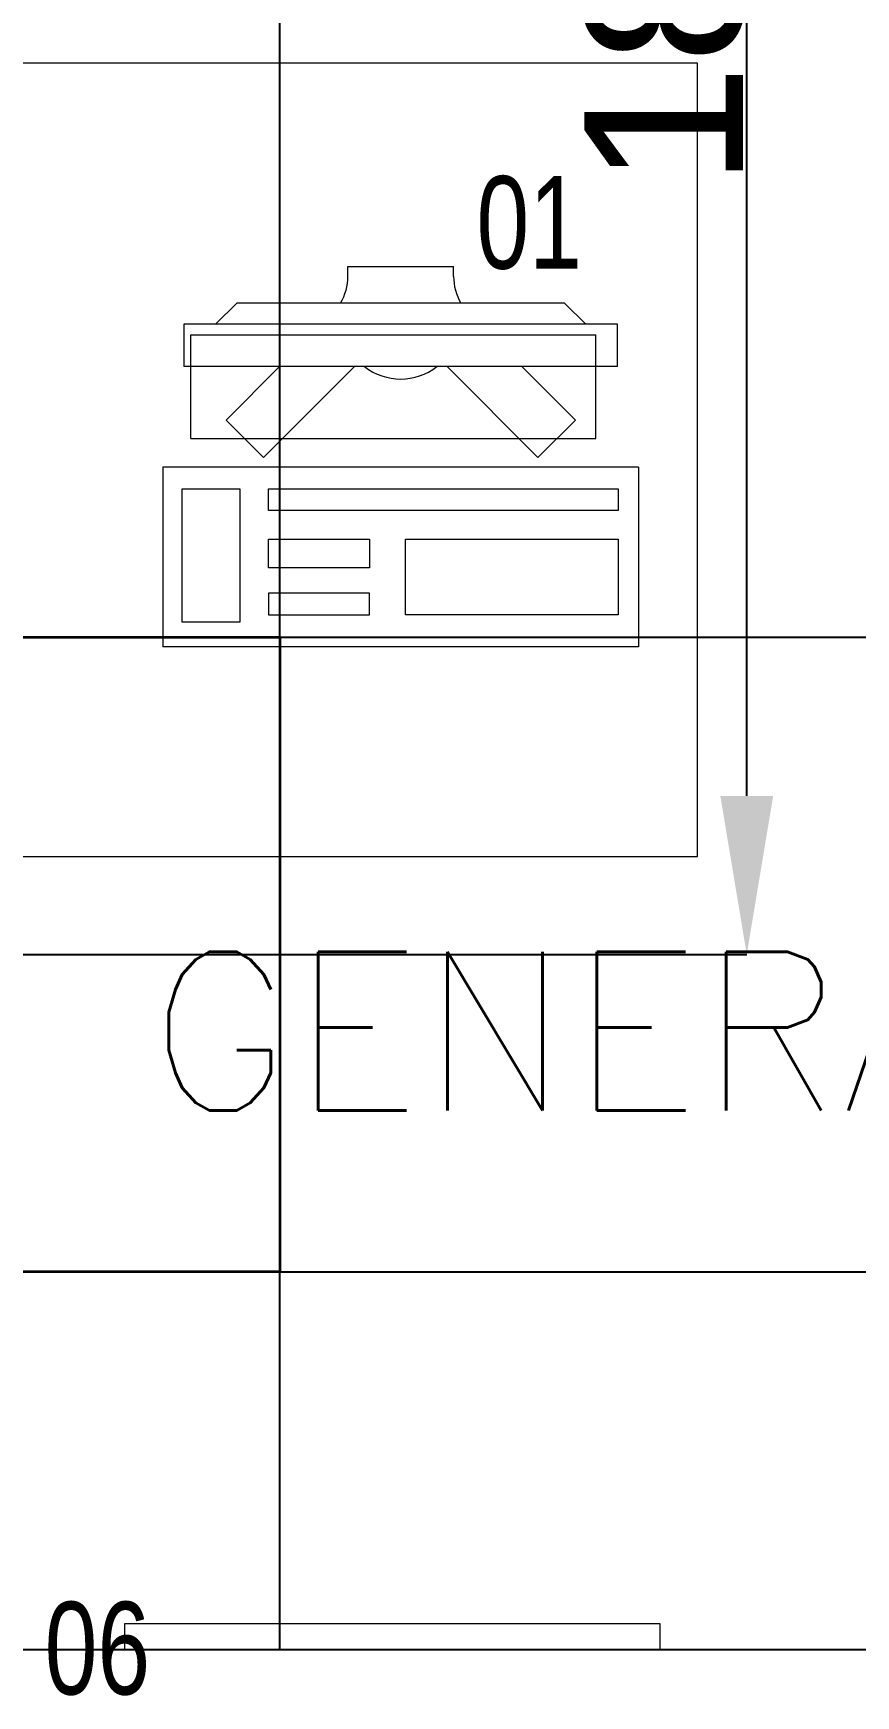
# Model space of a CAD drawing. Header units: inches. Extents: x -12418 to 57169, y -29325 to 19878.
# Drawn here: x 20767 to 21544, y -10001 to -8429 of the extents above; entities that cross this region are included whole.
import ezdxf
from ezdxf.enums import TextEntityAlignment as Align

# ---------------------------------------------------------------- set-up
doc = ezdxf.new("R2010")
doc.units = ezdxf.units.IN
doc.header["$LTSCALE"] = 25
doc.header["$MEASUREMENT"] = 0
doc.header["$PDMODE"] = 3
doc.layers.get('0').update_dxf_attribs({"color": 8})
doc.layers.get('Defpoints').update_dxf_attribs({"color": 8})
for name, color, linetype, lineweight in [('00-Ground Floor$0$72_EGR_BASE_TEXT', 252, 'Continuous', 5), ('00-Ground Floor$0$72_EGR_EQP_TAG', 142, 'Continuous', 5), ('00-Ground Floor$0$LOADING', 253, 'Continuous', 5), ('00-Ground Floor$0$Walls', 251, 'Continuous', 5), ('E-DIM', 6, 'Continuous', 18), ('E-LITE-CIRC-NUMB', 6, 'Continuous', 25), ('E-LITE-CLNG', 150, 'Continuous', 35), ('E-LITE-CTRL', 6, 'Continuous', 25)]:
    doc.layers.add(name, color=color, linetype=linetype, lineweight=lineweight)
doc.layers.add('00-Ground Floor$0$False Ceiling', color=251, linetype='Continuous')
doc.styles.add('00-Ground Floor$0$SIMPLEX', font='SIMPLEX.shx', dxfattribs={"height": 150})
doc.styles.add('00-Ground Floor$0$X3G_ENTITY_257CFD', font='swisscl.ttf', dxfattribs={"height": 200})
doc.styles.add('DC_Simplex', font='SIMPLEX.shx', dxfattribs={"width": 0.7})
doc.styles.get("Standard").update_dxf_attribs({"font": 'arial.ttf'})
doc.dimstyles.get("Standard").update_dxf_attribs({"dimtxt": 150, "dimasz": 150, "dimexe": 0.18, "dimexo": 0.0625, "dimgap": 1, "dimtad": 1, "dimdec": 0, "dimlfac": 0.1, "dimzin": 0, "dimdsep": 46, "dimtxsty": 'Standard', "dimcen": 0.09, "dimclrd": 256, "dimclrt": 7, "dimadec": 0, "dimazin": 0, "dimtfac": 1, "dimtdec": 0, "dimtofl": 0, "dimtmove": 0, "dimatfit": 3, "dimfxl": 1, "dimtolj": 1, "dimtzin": 0, "dimarcsym": 0})

# ---------------------------------------------------------------- blocks, each defined once
blk = doc.blocks.new('00-Ground Floor$0$ITCWLS1-P')
at = {"layer": '00-Ground Floor$0$LOADING'}
for p, q in [((-0.17, 0.45), (-0.17, 0)), ((-0.17, 0.45), (0, 0.45)), ((0, 0.45), (0, 0)), ((-0.2651, 0.43, 0), (-0.3051, 0.43, 0)), ((-0.3051, 0.43, 0), (-0.3051, 0.02, 0)), ((-0.2651, 0.43, 0), (-0.2651, 0.02, 0)), ((-0.1496, 0.4305), (-0.1291, 0.4305)), ((-0.1291, 0.4305), (-0.1291, 0.4089)), ((-0.197, 0.4094), (-0.295, 0.4094)), ((-0.295, 0.0264), (-0.295, 0.4094)), ((-0.197, 0.0264), (-0.197, 0.4094)), ((-0.3251, 0.38, 0), (-0.3051, 0.4, 0)), ((-0.3251, 0.38, 0), (-0.3251, 0.07, 0)), ((-0.3503, 0.275), (-0.3596, 0.275)), ((-0.3596, 0.175), (-0.3596, 0.275)), ((-0.3503, 0.175), (-0.3596, 0.175)), ((-0.3251, 0.07, 0), (-0.3051, 0.05, 0)), ((-0.3051, 0.02, 0), (-0.2651, 0.02, 0)), ((-0.197, 0.0264), (-0.295, 0.0264)), ((-0.17, 0), (0, 0))]:
    blk.add_line(p, q, dxfattribs=at)
at = {"layer": '00-Ground Floor$0$LOADING', "extrusion": (2.48281e-10, 3.18408e-10, -1)}
for p, q in [((-0.2651, 0.3395), (-0.2144, 0.3902)), ((-0.1791, 0.3548), (-0.2144, 0.3902)), ((-0.2651, 0.2688), (-0.1791, 0.3548))]:
    blk.add_line(p, q, dxfattribs=at)
at = {"layer": '00-Ground Floor$0$LOADING', "extrusion": (2.48281e-10, -3.18408e-10, -1)}
for p, q in [((-0.2651, 0.1812), (-0.1791, 0.0952)), ((-0.2651, 0.1105), (-0.2144, 0.0598)), ((-0.1791, 0.0952), (-0.2144, 0.0598))]:
    blk.add_line(p, q, dxfattribs=at)
at = {"layer": '00-Ground Floor$0$LOADING'}
for points in [[(-0.1291, 0.4089), (-0.1291, 0.1), (-0.1496, 0.1), (-0.1496, 0.4305)], [(-0.1496, 0.1), (-0.1496, 0.1), (-0.1496, 0.1), (-0.1496, 0.1), (-0.1496, 0.1), (-0.1496, 0.1), (-0.1496, 0.1), (-0.1496, 0.1), (-0.1496, 0.1)], [(-0.1496, 0.1), (-0.1496, 0.1), (-0.1496, 0.1), (-0.1496, 0.1), (-0.1496, 0.1), (-0.1496, 0.1), (-0.1496, 0.1), (-0.1496, 0.1), (-0.1496, 0.1), (-0.1496, 0.1), (-0.1496, 0.1), (-0.1496, 0.1), (-0.1496, 0.1), (-0.1496, 0.1), (-0.1496, 0.1), (-0.1496, 0.1), (-0.1496, 0.1), (-0.1496, 0.1)], [(-0.1496, 0.1), (-0.1496, 0.1), (-0.1496, 0.1), (-0.1496, 0.1), (-0.1496, 0.1), (-0.1496, 0.1), (-0.1496, 0.1), (-0.1496, 0.1), (-0.1496, 0.1), (-0.1496, 0.1)], [(-0.1496, 0.1), (-0.1496, 0.1), (-0.1496, 0.1), (-0.1496, 0.1), (-0.1496, 0.1), (-0.1496, 0.1), (-0.1496, 0.1)], [(-0.1496, 0.1), (-0.1496, 0.1), (-0.1496, 0.1), (-0.1496, 0.1), (-0.1496, 0.1), (-0.1496, 0.1), (-0.1496, 0.1), (-0.1496, 0.1), (-0.1496, 0.1), (-0.1496, 0.1)], [(-0.1496, 0.1), (-0.1496, 0.1), (-0.1496, 0.1), (-0.1496, 0.1), (-0.1496, 0.1), (-0.1496, 0.1), (-0.1496, 0.1), (-0.1496, 0.1), (-0.1496, 0.1), (-0.1496, 0.1), (-0.1496, 0.1), (-0.1496, 0.1), (-0.1496, 0.1), (-0.1496, 0.1), (-0.1496, 0.1)], [(-0.1496, 0.1), (-0.1496, 0.1), (-0.1496, 0.1), (-0.1496, 0.1), (-0.1496, 0.1), (-0.1496, 0.1), (-0.1496, 0.1), (-0.1496, 0.1), (-0.1496, 0.1), (-0.1496, 0.1)], [(-0.1496, 0.1), (-0.1496, 0.1), (-0.1496, 0.1), (-0.1496, 0.1), (-0.1496, 0.1), (-0.1496, 0.1), (-0.1496, 0.1), (-0.1496, 0.1), (-0.1496, 0.1), (-0.1496, 0.1)], [(-0.1496, 0.1), (-0.1496, 0.1), (-0.1496, 0.1), (-0.1496, 0.1), (-0.1496, 0.1), (-0.1496, 0.1), (-0.1496, 0.1), (-0.1496, 0.1), (-0.1496, 0.1), (-0.1496, 0.1), (-0.1496, 0.1), (-0.1496, 0.1), (-0.1496, 0.1), (-0.1496, 0.1), (-0.1496, 0.1), (-0.1496, 0.1), (-0.1496, 0.1), (-0.1496, 0.1), (-0.1496, 0.1), (-0.1496, 0.1), (-0.1496, 0.1), (-0.1496, 0.1), (-0.1496, 0.1), (-0.1496, 0.1), (-0.1496, 0.1), (-0.1496, 0.1), (-0.1496, 0.1), (-0.1496, 0.1), (-0.1496, 0.1), (-0.1496, 0.1), (-0.1496, 0.1), (-0.1496, 0.1), (-0.1496, 0.1), (-0.1496, 0.1), (-0.1496, 0.1), (-0.1496, 0.1), (-0.1496, 0.1), (-0.1496, 0.1), (-0.1496, 0.1), (-0.1496, 0.1), (-0.1496, 0.1), (-0.1496, 0.1), (-0.1496, 0.1), (-0.1496, 0.1), (-0.1496, 0.1), (-0.1496, 0.1), (-0.1496, 0.1), (-0.1496, 0.1), (-0.1496, 0.1), (-0.1496, 0.1), (-0.1496, 0.1), (-0.1496, 0.1), (-0.1496, 0.1), (-0.1496, 0.1)], [(-0.1496, 0.1), (-0.1496, 0.1), (-0.1496, 0.1), (-0.1496, 0.1), (-0.1496, 0.1), (-0.1496, 0.1), (-0.1496, 0.1), (-0.1496, 0.1), (-0.1496, 0.1), (-0.1496, 0.1), (-0.1496, 0.1), (-0.1496, 0.1), (-0.1496, 0.1), (-0.1496, 0.1), (-0.1496, 0.1), (-0.1496, 0.1), (-0.1496, 0.1), (-0.1496, 0.1), (-0.1496, 0.1), (-0.1496, 0.1), (-0.1496, 0.1), (-0.1496, 0.1), (-0.1496, 0.1), (-0.1496, 0.1), (-0.1496, 0.1), (-0.1496, 0.1), (-0.1496, 0.1), (-0.1496, 0.1), (-0.1496, 0.1), (-0.1496, 0.1), (-0.1496, 0.1), (-0.1496, 0.1), (-0.1496, 0.1), (-0.1496, 0.1), (-0.1496, 0.1), (-0.1496, 0.1), (-0.1496, 0.1), (-0.1496, 0.1), (-0.1496, 0.1), (-0.1496, 0.1), (-0.1496, 0.1), (-0.1496, 0.1), (-0.1496, 0.1), (-0.1496, 0.1), (-0.1496, 0.1), (-0.1496, 0.1), (-0.1496, 0.1), (-0.1496, 0.1), (-0.1496, 0.1), (-0.1496, 0.1), (-0.1496, 0.1), (-0.1496, 0.1), (-0.1496, 0.1), (-0.1496, 0.1), (-0.1496, 0.1), (-0.1496, 0.1), (-0.1496, 0.1), (-0.1496, 0.1), (-0.1496, 0.1), (-0.1496, 0.1), (-0.1496, 0.1), (-0.1496, 0.1), (-0.1496, 0.1), (-0.1496, 0.1), (-0.1496, 0.1), (-0.1496, 0.1), (-0.1496, 0.1), (-0.1496, 0.1), (-0.1496, 0.1), (-0.1496, 0.1), (-0.1496, 0.1), (-0.1496, 0.1), (-0.1496, 0.1), (-0.1496, 0.1), (-0.1496, 0.1), (-0.1496, 0.1), (-0.1496, 0.1), (-0.1496, 0.1), (-0.1496, 0.1), (-0.1496, 0.1), (-0.1496, 0.1), (-0.1496, 0.1), (-0.1496, 0.1), (-0.1496, 0.1), (-0.1496, 0.1), (-0.1496, 0.1), (-0.1496, 0.1), (-0.1496, 0.1), (-0.1496, 0.1)], [(-0.1496, 0.1), (-0.1496, 0.1), (-0.1496, 0.1), (-0.1496, 0.1), (-0.1496, 0.1), (-0.1496, 0.1), (-0.1496, 0.1), (-0.1496, 0.1), (-0.1496, 0.1), (-0.1496, 0.1), (-0.1496, 0.1), (-0.1496, 0.1)], [(-0.1496, 0.1), (-0.1496, 0.1), (-0.1496, 0.1), (-0.1496, 0.1), (-0.1496, 0.1), (-0.1496, 0.1), (-0.1496, 0.1)], [(-0.1496, 0.1), (-0.1496, 0.1), (-0.1496, 0.1), (-0.1496, 0.1), (-0.1496, 0.1), (-0.1496, 0.1), (-0.1496, 0.1), (-0.1496, 0.1), (-0.1496, 0.1), (-0.1496, 0.1), (-0.1496, 0.1), (-0.1496, 0.1), (-0.1496, 0.1), (-0.1496, 0.1), (-0.1496, 0.1), (-0.1496, 0.1), (-0.1496, 0.1)], [(-0.1496, 0.1), (-0.1496, 0.1), (-0.1496, 0.1), (-0.1496, 0.1), (-0.1496, 0.1), (-0.1496, 0.1), (-0.1496, 0.1), (-0.1496, 0.1), (-0.1496, 0.1), (-0.1496, 0.1), (-0.1496, 0.1), (-0.1496, 0.1), (-0.1496, 0.1), (-0.1496, 0.1), (-0.1496, 0.1), (-0.1496, 0.1), (-0.1496, 0.1), (-0.1496, 0.1), (-0.1496, 0.1), (-0.1496, 0.1), (-0.1496, 0.1), (-0.1496, 0.1), (-0.1496, 0.1), (-0.1496, 0.1), (-0.1496, 0.1), (-0.1496, 0.1), (-0.1496, 0.1), (-0.1496, 0.1), (-0.1496, 0.1), (-0.1496, 0.1), (-0.1496, 0.1), (-0.1496, 0.1), (-0.1496, 0.1), (-0.1496, 0.1), (-0.1496, 0.1), (-0.1496, 0.1), (-0.1496, 0.1), (-0.1496, 0.1), (-0.1496, 0.1), (-0.1496, 0.1), (-0.1496, 0.1), (-0.1496, 0.1), (-0.1496, 0.1), (-0.1496, 0.1), (-0.1496, 0.1), (-0.1496, 0.1), (-0.1496, 0.1), (-0.1496, 0.1), (-0.1496, 0.1), (-0.1496, 0.1), (-0.1496, 0.1), (-0.1496, 0.1), (-0.1496, 0.1), (-0.1496, 0.1), (-0.1496, 0.1), (-0.1496, 0.1), (-0.1496, 0.1), (-0.1496, 0.1), (-0.1496, 0.1), (-0.1496, 0.1), (-0.1496, 0.1), (-0.1496, 0.1), (-0.1496, 0.1), (-0.1496, 0.1), (-0.1496, 0.1), (-0.1496, 0.1), (-0.1496, 0.1), (-0.1496, 0.1), (-0.1496, 0.1), (-0.1496, 0.1), (-0.1496, 0.1), (-0.1496, 0.1), (-0.1496, 0.1), (-0.1496, 0.1), (-0.1496, 0.1), (-0.1496, 0.1), (-0.1496, 0.1), (-0.1496, 0.1), (-0.1496, 0.1), (-0.1496, 0.1), (-0.1496, 0.1), (-0.1496, 0.1), (-0.1496, 0.1), (-0.1496, 0.1), (-0.1496, 0.1), (-0.1496, 0.1), (-0.1496, 0.1), (-0.1496, 0.1), (-0.1496, 0.1), (-0.1496, 0.1), (-0.1496, 0.1), (-0.1496, 0.1), (-0.1496, 0.1), (-0.1496, 0.1), (-0.1496, 0.1), (-0.1496, 0.1), (-0.1496, 0.1), (-0.1496, 0.1), (-0.1496, 0.1), (-0.1496, 0.1), (-0.1496, 0.1), (-0.1496, 0.1), (-0.1496, 0.1), (-0.1496, 0.1), (-0.1496, 0.1), (-0.1496, 0.1), (-0.1496, 0.1), (-0.1496, 0.1), (-0.1496, 0.1), (-0.1496, 0.1), (-0.1496, 0.1)], [(-0.1496, 0.1), (-0.1496, 0.1), (-0.1496, 0.1), (-0.1496, 0.1), (-0.1496, 0.1), (-0.1496, 0.1), (-0.1496, 0.1), (-0.1496, 0.1)]]:
    blk.add_lwpolyline(points, dxfattribs=at)
for points in [[(-0.1019, 0.4305), (-0.0304, 0.4305), (-0.0304, 0.2294), (-0.1019, 0.2294)], [(-0.1019, 0.1954), (-0.0747, 0.1954), (-0.0747, 0.1), (-0.1019, 0.1)], [(-0.0304, 0.1954), (-0.0508, 0.1954), (-0.0508, 0.1), (-0.0304, 0.1)], [(-0.1496, 0.1), (-0.1496, 0.1), (-0.1496, 0.1), (-0.1496, 0.1), (-0.1496, 0.1), (-0.1496, 0.1), (-0.1496, 0.1), (-0.1496, 0.1), (-0.1496, 0.1), (-0.1496, 0.1), (-0.1496, 0.1), (-0.1496, 0.1), (-0.1496, 0.1), (-0.1496, 0.1), (-0.1496, 0.1), (-0.1496, 0.1), (-0.1496, 0.1), (-0.1496, 0.1), (-0.1496, 0.1), (-0.1496, 0.1), (-0.1496, 0.1), (-0.1496, 0.1), (-0.1496, 0.1), (-0.1496, 0.1), (-0.1496, 0.1), (-0.1496, 0.1), (-0.1496, 0.1), (-0.1496, 0.1), (-0.1496, 0.1), (-0.1496, 0.1), (-0.1496, 0.1), (-0.1496, 0.1), (-0.1496, 0.1), (-0.1496, 0.1), (-0.1496, 0.1), (-0.1496, 0.1), (-0.1496, 0.1), (-0.1496, 0.1), (-0.1496, 0.1), (-0.1496, 0.1), (-0.1496, 0.1), (-0.1496, 0.1), (-0.1496, 0.1), (-0.1496, 0.1), (-0.1496, 0.1), (-0.1496, 0.1), (-0.1496, 0.1), (-0.1496, 0.1), (-0.1496, 0.1), (-0.1496, 0.1), (-0.1496, 0.1), (-0.1496, 0.1), (-0.1496, 0.1), (-0.1496, 0.1), (-0.1496, 0.1), (-0.1496, 0.1), (-0.1496, 0.1), (-0.1496, 0.1), (-0.1496, 0.1), (-0.1496, 0.1), (-0.1496, 0.1), (-0.1496, 0.1), (-0.1496, 0.1), (-0.1496, 0.1), (-0.1496, 0.1), (-0.1496, 0.1), (-0.1496, 0.1), (-0.1496, 0.1), (-0.1496, 0.1), (-0.1496, 0.1), (-0.1496, 0.1), (-0.1496, 0.1), (-0.1496, 0.1), (-0.1496, 0.1), (-0.1496, 0.1), (-0.1496, 0.1), (-0.1496, 0.1), (-0.1496, 0.1), (-0.1496, 0.1), (-0.1496, 0.1), (-0.1496, 0.1), (-0.1496, 0.1), (-0.1496, 0.1), (-0.1496, 0.1), (-0.1496, 0.1), (-0.1496, 0.1), (-0.1496, 0.1), (-0.1496, 0.1), (-0.1496, 0.1), (-0.1496, 0.1), (-0.1496, 0.1), (-0.1496, 0.1), (-0.1496, 0.1), (-0.1496, 0.1), (-0.1496, 0.1), (-0.1496, 0.1), (-0.1496, 0.1), (-0.1496, 0.1), (-0.1496, 0.1), (-0.1496, 0.1), (-0.1496, 0.1), (-0.1496, 0.1), (-0.1496, 0.1), (-0.1496, 0.1), (-0.1496, 0.1), (-0.1496, 0.1), (-0.1496, 0.1), (-0.1496, 0.1), (-0.1496, 0.1), (-0.1496, 0.1), (-0.1496, 0.1), (-0.1496, 0.1), (-0.1496, 0.1), (-0.1496, 0.1), (-0.1496, 0.1), (-0.1496, 0.1), (-0.1496, 0.1), (-0.1496, 0.1), (-0.1496, 0.1), (-0.1496, 0.1), (-0.1496, 0.1), (-0.1496, 0.1), (-0.1496, 0.1), (-0.1496, 0.1), (-0.1496, 0.1), (-0.1496, 0.1), (-0.1496, 0.1), (-0.1496, 0.1), (-0.1496, 0.1), (-0.1496, 0.1), (-0.1496, 0.1), (-0.1496, 0.1), (-0.1496, 0.1), (-0.1496, 0.1), (-0.1496, 0.1), (-0.1496, 0.1), (-0.1496, 0.1), (-0.1496, 0.1), (-0.1496, 0.1), (-0.1496, 0.1), (-0.1496, 0.1), (-0.1496, 0.1), (-0.1496, 0.1), (-0.1496, 0.1), (-0.1496, 0.1), (-0.1496, 0.1), (-0.1496, 0.1), (-0.1496, 0.1), (-0.1496, 0.1), (-0.1496, 0.1), (-0.1496, 0.1), (-0.1496, 0.1), (-0.1496, 0.1), (-0.1496, 0.1), (-0.1496, 0.1), (-0.1496, 0.1), (-0.1496, 0.1), (-0.1496, 0.1), (-0.1496, 0.1), (-0.1496, 0.1), (-0.1496, 0.1), (-0.1496, 0.1), (-0.1496, 0.1), (-0.1496, 0.1), (-0.1496, 0.1), (-0.1496, 0.1), (-0.1496, 0.1), (-0.1496, 0.1), (-0.1496, 0.1), (-0.1496, 0.1), (-0.1496, 0.1), (-0.1496, 0.1), (-0.1496, 0.1), (-0.1496, 0.1), (-0.1496, 0.1), (-0.1496, 0.1), (-0.1496, 0.1), (-0.1496, 0.1), (-0.1496, 0.1), (-0.1496, 0.1), (-0.1496, 0.1), (-0.1496, 0.1), (-0.1496, 0.1), (-0.1496, 0.1), (-0.1496, 0.1), (-0.1496, 0.1), (-0.1496, 0.1), (-0.1496, 0.1), (-0.1496, 0.1), (-0.1496, 0.1), (-0.1496, 0.1), (-0.1496, 0.1), (-0.1496, 0.1), (-0.1496, 0.1), (-0.1496, 0.1), (-0.1496, 0.1), (-0.1496, 0.1), (-0.1496, 0.1), (-0.1496, 0.1), (-0.1496, 0.1), (-0.1496, 0.1), (-0.1496, 0.1), (-0.1496, 0.1), (-0.1496, 0.1), (-0.1496, 0.1), (-0.1496, 0.1), (-0.1496, 0.1), (-0.1496, 0.1), (-0.1496, 0.1), (-0.1496, 0.1), (-0.1496, 0.1), (-0.1496, 0.1), (-0.1496, 0.1), (-0.1496, 0.1), (-0.1496, 0.1), (-0.1496, 0.1), (-0.1496, 0.1), (-0.1496, 0.1), (-0.1496, 0.1), (-0.1496, 0.1), (-0.1496, 0.1), (-0.1496, 0.1), (-0.1496, 0.1), (-0.1496, 0.1), (-0.1496, 0.1), (-0.1496, 0.1), (-0.1496, 0.1), (-0.1496, 0.1), (-0.1496, 0.1), (-0.1496, 0.1), (-0.1496, 0.1), (-0.1496, 0.1), (-0.1496, 0.1), (-0.1496, 0.1), (-0.1496, 0.1), (-0.1496, 0.1), (-0.1496, 0.1), (-0.1496, 0.1), (-0.1496, 0.1), (-0.1496, 0.1), (-0.1496, 0.1), (-0.1496, 0.1), (-0.1496, 0.1), (-0.1496, 0.1), (-0.1496, 0.1), (-0.1496, 0.1), (-0.1496, 0.1), (-0.1496, 0.1), (-0.1496, 0.1), (-0.1496, 0.1), (-0.1496, 0.1), (-0.1496, 0.1), (-0.1496, 0.1), (-0.1496, 0.1), (-0.1496, 0.1), (-0.1496, 0.1), (-0.1496, 0.1), (-0.1496, 0.1), (-0.1496, 0.1), (-0.1496, 0.1), (-0.1496, 0.1), (-0.1496, 0.1), (-0.1496, 0.1), (-0.1496, 0.1), (-0.1496, 0.1), (-0.1496, 0.1), (-0.1496, 0.1), (-0.1496, 0.1), (-0.1496, 0.1), (-0.1496, 0.1), (-0.1496, 0.1), (-0.1496, 0.1), (-0.1496, 0.1), (-0.1496, 0.1), (-0.1496, 0.1), (-0.1496, 0.1), (-0.1496, 0.1)], [(-0.1496, 0.1), (-0.1496, 0.1), (-0.1496, 0.1), (-0.1496, 0.1), (-0.1496, 0.1), (-0.1496, 0.1), (-0.1496, 0.1), (-0.1496, 0.1), (-0.1496, 0.1), (-0.1496, 0.1), (-0.1496, 0.1), (-0.1496, 0.1), (-0.1496, 0.1), (-0.1496, 0.1), (-0.1496, 0.1), (-0.1496, 0.1), (-0.1496, 0.1), (-0.1496, 0.1), (-0.1496, 0.1), (-0.1496, 0.1), (-0.1496, 0.1), (-0.1496, 0.1), (-0.1496, 0.1), (-0.1496, 0.1), (-0.1496, 0.1), (-0.1496, 0.1), (-0.1496, 0.1), (-0.1496, 0.1), (-0.1496, 0.1), (-0.1496, 0.1), (-0.1496, 0.1), (-0.1496, 0.1), (-0.1496, 0.1), (-0.1496, 0.1), (-0.1496, 0.1), (-0.1496, 0.1), (-0.1496, 0.1), (-0.1496, 0.1), (-0.1496, 0.1), (-0.1496, 0.1), (-0.1496, 0.1), (-0.1496, 0.1), (-0.1496, 0.1), (-0.1496, 0.1), (-0.1496, 0.1), (-0.1496, 0.1), (-0.1496, 0.1), (-0.1496, 0.1), (-0.1496, 0.1), (-0.1496, 0.1), (-0.1496, 0.1), (-0.1496, 0.1), (-0.1496, 0.1), (-0.1496, 0.1), (-0.1496, 0.1), (-0.1496, 0.1), (-0.1496, 0.1), (-0.1496, 0.1), (-0.1496, 0.1), (-0.1496, 0.1), (-0.1496, 0.1), (-0.1496, 0.1), (-0.1496, 0.1), (-0.1496, 0.1), (-0.1496, 0.1), (-0.1496, 0.1), (-0.1496, 0.1), (-0.1496, 0.1), (-0.1496, 0.1), (-0.1496, 0.1), (-0.1496, 0.1), (-0.1496, 0.1), (-0.1496, 0.1), (-0.1496, 0.1), (-0.1496, 0.1), (-0.1496, 0.1), (-0.1496, 0.1), (-0.1496, 0.1), (-0.1496, 0.1), (-0.1496, 0.1), (-0.1496, 0.1), (-0.1496, 0.1), (-0.1496, 0.1), (-0.1496, 0.1), (-0.1496, 0.1), (-0.1496, 0.1), (-0.1496, 0.1), (-0.1496, 0.1), (-0.1496, 0.1), (-0.1496, 0.1), (-0.1496, 0.1), (-0.1496, 0.1), (-0.1496, 0.1), (-0.1496, 0.1), (-0.1496, 0.1), (-0.1496, 0.1), (-0.1496, 0.1), (-0.1496, 0.1), (-0.1496, 0.1), (-0.1496, 0.1), (-0.1496, 0.1), (-0.1496, 0.1), (-0.1496, 0.1), (-0.1496, 0.1), (-0.1496, 0.1), (-0.1496, 0.1), (-0.1496, 0.1), (-0.1496, 0.1), (-0.1496, 0.1), (-0.1496, 0.1), (-0.1496, 0.1), (-0.1496, 0.1), (-0.1496, 0.1), (-0.1496, 0.1), (-0.1496, 0.1), (-0.1496, 0.1), (-0.1496, 0.1), (-0.1496, 0.1), (-0.1496, 0.1), (-0.1496, 0.1), (-0.1496, 0.1), (-0.1496, 0.1), (-0.1496, 0.1), (-0.1496, 0.1), (-0.1496, 0.1), (-0.1496, 0.1), (-0.1496, 0.1), (-0.1496, 0.1), (-0.1496, 0.1), (-0.1496, 0.1), (-0.1496, 0.1), (-0.1496, 0.1), (-0.1496, 0.1), (-0.1496, 0.1), (-0.1496, 0.1), (-0.1496, 0.1), (-0.1496, 0.1), (-0.1496, 0.1), (-0.1496, 0.1), (-0.1496, 0.1), (-0.1496, 0.1), (-0.1496, 0.1), (-0.1496, 0.1), (-0.1496, 0.1), (-0.1496, 0.1), (-0.1496, 0.1), (-0.1496, 0.1), (-0.1496, 0.1), (-0.1496, 0.1), (-0.1496, 0.1), (-0.1496, 0.1), (-0.1496, 0.1), (-0.1496, 0.1), (-0.1496, 0.1), (-0.1496, 0.1), (-0.1496, 0.1), (-0.1496, 0.1), (-0.1496, 0.1), (-0.1496, 0.1), (-0.1496, 0.1), (-0.1496, 0.1), (-0.1496, 0.1), (-0.1496, 0.1), (-0.1496, 0.1), (-0.1496, 0.1), (-0.1496, 0.1), (-0.1496, 0.1), (-0.1496, 0.1), (-0.1496, 0.1), (-0.1496, 0.1), (-0.1496, 0.1), (-0.1496, 0.1), (-0.1496, 0.1), (-0.1496, 0.1), (-0.1496, 0.1), (-0.1496, 0.1), (-0.1496, 0.1), (-0.1496, 0.1), (-0.1496, 0.1), (-0.1496, 0.1), (-0.1496, 0.1), (-0.1496, 0.1), (-0.1496, 0.1), (-0.1496, 0.1), (-0.1496, 0.1), (-0.1496, 0.1), (-0.1496, 0.1), (-0.1496, 0.1), (-0.1496, 0.1), (-0.1496, 0.1), (-0.1496, 0.1), (-0.1496, 0.1), (-0.1496, 0.1), (-0.1496, 0.1), (-0.1496, 0.1), (-0.1496, 0.1), (-0.1496, 0.1), (-0.1496, 0.1), (-0.1496, 0.1), (-0.1496, 0.1), (-0.1496, 0.1), (-0.1496, 0.1), (-0.1496, 0.1), (-0.1496, 0.1), (-0.1496, 0.1), (-0.1496, 0.1), (-0.1496, 0.1), (-0.1496, 0.1), (-0.1496, 0.1), (-0.1496, 0.1), (-0.1496, 0.1), (-0.1496, 0.1), (-0.1496, 0.1), (-0.1496, 0.1)], [(-0.1496, 0.1), (-0.1496, 0.1), (-0.1496, 0.1), (-0.1496, 0.1), (-0.1496, 0.1), (-0.1496, 0.1), (-0.1496, 0.1), (-0.1496, 0.1), (-0.1496, 0.1), (-0.1496, 0.1), (-0.1496, 0.1), (-0.1496, 0.1), (-0.1496, 0.1), (-0.1496, 0.1), (-0.1496, 0.1), (-0.1496, 0.1), (-0.1496, 0.1), (-0.1496, 0.1), (-0.1496, 0.1), (-0.1496, 0.1), (-0.1496, 0.1), (-0.1496, 0.1), (-0.1496, 0.1), (-0.1496, 0.1), (-0.1496, 0.1), (-0.1496, 0.1), (-0.1496, 0.1), (-0.1496, 0.1), (-0.1496, 0.1), (-0.1496, 0.1), (-0.1496, 0.1), (-0.1496, 0.1), (-0.1496, 0.1), (-0.1496, 0.1), (-0.1496, 0.1), (-0.1496, 0.1), (-0.1496, 0.1), (-0.1496, 0.1), (-0.1496, 0.1), (-0.1496, 0.1), (-0.1496, 0.1), (-0.1496, 0.1), (-0.1496, 0.1), (-0.1496, 0.1), (-0.1496, 0.1), (-0.1496, 0.1), (-0.1496, 0.1), (-0.1496, 0.1), (-0.1496, 0.1), (-0.1496, 0.1), (-0.1496, 0.1), (-0.1496, 0.1), (-0.1496, 0.1), (-0.1496, 0.1), (-0.1496, 0.1), (-0.1496, 0.1), (-0.1496, 0.1), (-0.1496, 0.1), (-0.1496, 0.1), (-0.1496, 0.1), (-0.1496, 0.1), (-0.1496, 0.1), (-0.1496, 0.1), (-0.1496, 0.1), (-0.1496, 0.1), (-0.1496, 0.1), (-0.1496, 0.1), (-0.1496, 0.1), (-0.1496, 0.1), (-0.1496, 0.1), (-0.1496, 0.1), (-0.1496, 0.1), (-0.1496, 0.1), (-0.1496, 0.1), (-0.1496, 0.1), (-0.1496, 0.1), (-0.1496, 0.1), (-0.1496, 0.1), (-0.1496, 0.1), (-0.1496, 0.1), (-0.1496, 0.1), (-0.1496, 0.1), (-0.1496, 0.1), (-0.1496, 0.1), (-0.1496, 0.1), (-0.1496, 0.1), (-0.1496, 0.1), (-0.1496, 0.1), (-0.1496, 0.1), (-0.1496, 0.1), (-0.1496, 0.1), (-0.1496, 0.1), (-0.1496, 0.1), (-0.1496, 0.1), (-0.1496, 0.1), (-0.1496, 0.1), (-0.1496, 0.1), (-0.1496, 0.1), (-0.1496, 0.1), (-0.1496, 0.1), (-0.1496, 0.1), (-0.1496, 0.1), (-0.1496, 0.1), (-0.1496, 0.1), (-0.1496, 0.1), (-0.1496, 0.1), (-0.1496, 0.1), (-0.1496, 0.1), (-0.1496, 0.1), (-0.1496, 0.1), (-0.1496, 0.1), (-0.1496, 0.1), (-0.1496, 0.1), (-0.1496, 0.1), (-0.1496, 0.1), (-0.1496, 0.1), (-0.1496, 0.1), (-0.1496, 0.1), (-0.1496, 0.1), (-0.1496, 0.1), (-0.1496, 0.1), (-0.1496, 0.1), (-0.1496, 0.1), (-0.1496, 0.1), (-0.1496, 0.1), (-0.1496, 0.1), (-0.1496, 0.1), (-0.1496, 0.1), (-0.1496, 0.1), (-0.1496, 0.1), (-0.1496, 0.1), (-0.1496, 0.1), (-0.1496, 0.1), (-0.1496, 0.1), (-0.1496, 0.1), (-0.1496, 0.1), (-0.1496, 0.1), (-0.1496, 0.1), (-0.1496, 0.1), (-0.1496, 0.1), (-0.1496, 0.1), (-0.1496, 0.1), (-0.1496, 0.1), (-0.1496, 0.1), (-0.1496, 0.1), (-0.1496, 0.1), (-0.1496, 0.1), (-0.1496, 0.1), (-0.1496, 0.1), (-0.1496, 0.1), (-0.1496, 0.1), (-0.1496, 0.1), (-0.1496, 0.1), (-0.1496, 0.1), (-0.1496, 0.1), (-0.1496, 0.1), (-0.1496, 0.1), (-0.1496, 0.1), (-0.1496, 0.1), (-0.1496, 0.1), (-0.1496, 0.1), (-0.1496, 0.1), (-0.1496, 0.1), (-0.1496, 0.1), (-0.1496, 0.1), (-0.1496, 0.1), (-0.1496, 0.1), (-0.1496, 0.1), (-0.1496, 0.1), (-0.1496, 0.1), (-0.1496, 0.1), (-0.1496, 0.1), (-0.1496, 0.1), (-0.1496, 0.1), (-0.1496, 0.1), (-0.1496, 0.1), (-0.1496, 0.1), (-0.1496, 0.1), (-0.1496, 0.1), (-0.1496, 0.1), (-0.1496, 0.1), (-0.1496, 0.1), (-0.1496, 0.1), (-0.1496, 0.1), (-0.1496, 0.1), (-0.1496, 0.1), (-0.1496, 0.1), (-0.1496, 0.1), (-0.1496, 0.1), (-0.1496, 0.1), (-0.1496, 0.1), (-0.1496, 0.1), (-0.1496, 0.1), (-0.1496, 0.1), (-0.1496, 0.1), (-0.1496, 0.1), (-0.1496, 0.1), (-0.1496, 0.1), (-0.1496, 0.1), (-0.1496, 0.1), (-0.1496, 0.1), (-0.1496, 0.1), (-0.1496, 0.1), (-0.1496, 0.1), (-0.1496, 0.1), (-0.1496, 0.1), (-0.1496, 0.1), (-0.1496, 0.1), (-0.1496, 0.1), (-0.1496, 0.1), (-0.1496, 0.1), (-0.1496, 0.1), (-0.1496, 0.1), (-0.1496, 0.1), (-0.1496, 0.1), (-0.1496, 0.1), (-0.1496, 0.1), (-0.1496, 0.1), (-0.1496, 0.1)], [(-0.1496, 0.0727), (-0.0236, 0.0727), (-0.0236, 0.0182), (-0.1496, 0.0182)]]:
    blk.add_lwpolyline(points, close=True, dxfattribs=at)
for centre, radius, start, end in [((-0.3503, 0.325), 0.05, 270, 300.3093), ((-0.3089, 0.225), 0.0556, 321.9431, 38.0569), ((-0.3503, 0.125), 0.05, 59.6907, 90)]:
    blk.add_arc(centre, radius, start, end, dxfattribs=at)
blk = doc.blocks.new('00-Ground Floor$0$A$Ce9e1c4c3')
at = {"layer": '00-Ground Floor$0$False Ceiling', "color": 254, "linetype": 'Continuous'}
for p, q in [((-79000, -9957.4), (-79000, -6447.4)), ((-80302.3, -9000), (-76150.5, -9000)), ((-80302.3, -9600), (-76150.5, -9600))]:
    blk.add_line(p, q, dxfattribs=at)
at = {"layer": '00-Ground Floor$0$False Ceiling', "color": 254}
blk.add_line((-76150.5, -9957.4, 0), (-80302.3, -9957.4, 0), dxfattribs=at)
blk = doc.blocks.new('00-Ground Floor')
at = {"layer": '00-Ground Floor$0$LOADING', "elevation": 0}
blk.add_lwpolyline([(21394.7, -9207.4), (21394.7, -8457.4), (19894.7, -8457.4), (19894.7, -9207.4)], close=True, dxfattribs=at)
blk.add_lwpolyline([(20853.3, -9957.4), (20853.3, -9932.4), (21359.3, -9932.4), (21359.3, -9957.4), (20853.3, -9957.4)], dxfattribs=at)
at = {"layer": '00-Ground Floor$0$Walls'}
blk.add_line((23849.5, -9957.4, 0), (19697.7, -9957.4, 0), dxfattribs=at)
at = {"layer": '00-Ground Floor$0$False Ceiling', "color": 254}
blk.add_blockref('00-Ground Floor$0$A$Ce9e1c4c3', (100000, 0), dxfattribs=at)
at = {"layer": '00-Ground Floor$0$LOADING', "extrusion": (1.93991e-16, -8.01373e-06, 1), "xscale": 1000.000000000006, "yscale": 1000.000000000006, "zscale": 1000.000000000006, "rotation": 270}
blk.add_blockref('00-Ground Floor$0$ITCWLS1-P', (20889.2, -9009.3, 0.1), dxfattribs=at)
at = {"layer": '00-Ground Floor$0$72_EGR_BASE_TEXT', "insert": (22360.5, -9297.4, 0), "char_height": 150, "attachment_point": 2, "style": '00-Ground Floor$0$SIMPLEX'}
blk.add_mtext('GENERAL CONSULT ROOM (4)', dxfattribs=at)
at = {"layer": '00-Ground Floor$0$72_EGR_EQP_TAG', "char_height": 87.47, "attachment_point": 2, "style": '00-Ground Floor$0$X3G_ENTITY_257CFD'}
for s, insert in [('01', (21235.7, -8564.2, 0)), ('06', (20827.4, -9911.9, 0))]:
    blk.add_mtext(s, dxfattribs=dict(at, insert=insert))
blk = doc.blocks.new('*U13')
blk.add_lwpolyline([(-300, 300), (-300, -300), (300, -300), (300, 300)], close=True)
blk.add_circle((0, 0), 45)
at = {"layer": 'E-LITE-CIRC-NUMB', "style": 'DC_Simplex', "width": 0.7, "flags": 8}
blk.add_attdef('CIRCUIT', text='', height=200, rotation=0, dxfattribs=at).set_placement((-473.9, 300), align=Align.RIGHT)
at = {"layer": 'E-LITE-CTRL', "style": 'DC_Simplex', "width": 0.7, "flags": 8}
blk.add_attdef('CONTROL', (1118.9, -935), '', height=200, rotation=360, dxfattribs=at)
blk = doc.blocks.new('*D361')
at = {"layer": 'Defpoints', "color": 0, "transparency": 16777216}
for p in [(20700, -7500), (21441.4, -7500), (20700, -9300)]:
    blk.add_point(p, dxfattribs=at)
at = {"layer": 'E-DIM', "color": 0, "lineweight": -2, "transparency": 16777216}
for p, q in [((20700.1, -7500), (21441.5, -7500)), ((20700.1, -9300), (21441.5, -9300))]:
    blk.add_line(p, q, dxfattribs=at)
at = {"layer": 'E-DIM', "lineweight": -2, "transparency": 16777216}
blk.add_line((21441.4, -9150), (21441.4, -7650), dxfattribs=at)
at = {"layer": 'E-DIM', "transparency": 16777216}
for points in [[(21416.4, -7650), (21466.4, -7650), (21441.4, -7500)], [(21416.4, -9150), (21466.4, -9150), (21441.4, -9300)]]:
    blk.add_solid(points, dxfattribs=at)
at = {"layer": 'E-DIM', "color": 7, "transparency": 16777216, "insert": (21363.8, -8400), "char_height": 150, "attachment_point": 5, "rotation": 90}
blk.add_mtext('\\A1;180', dxfattribs=at)

msp = doc.modelspace()

# ---------------------------------------------------------------- block references
msp.add_blockref('00-Ground Floor', (0, 0))
at = {"layer": 'E-LITE-CLNG', "xscale": -1}
msp.add_blockref('*U13', (20700, -9300), dxfattribs=at)

# ---------------------------------------------------------------- dimensions: what is measured, and where the dimension line sits
at = {"layer": 'E-DIM'}
dim = msp.add_linear_dim(base=(21441.4, -7500), p1=(20700, -9300), p2=(20700, -7500), angle=90, dimstyle='Standard', dxfattribs=at)
dim.commit()
dim.dimension.update_dxf_attribs({"geometry": '*D361', "text_midpoint": (21363.8, -8400)})

doc.saveas('drawing.dxf')
